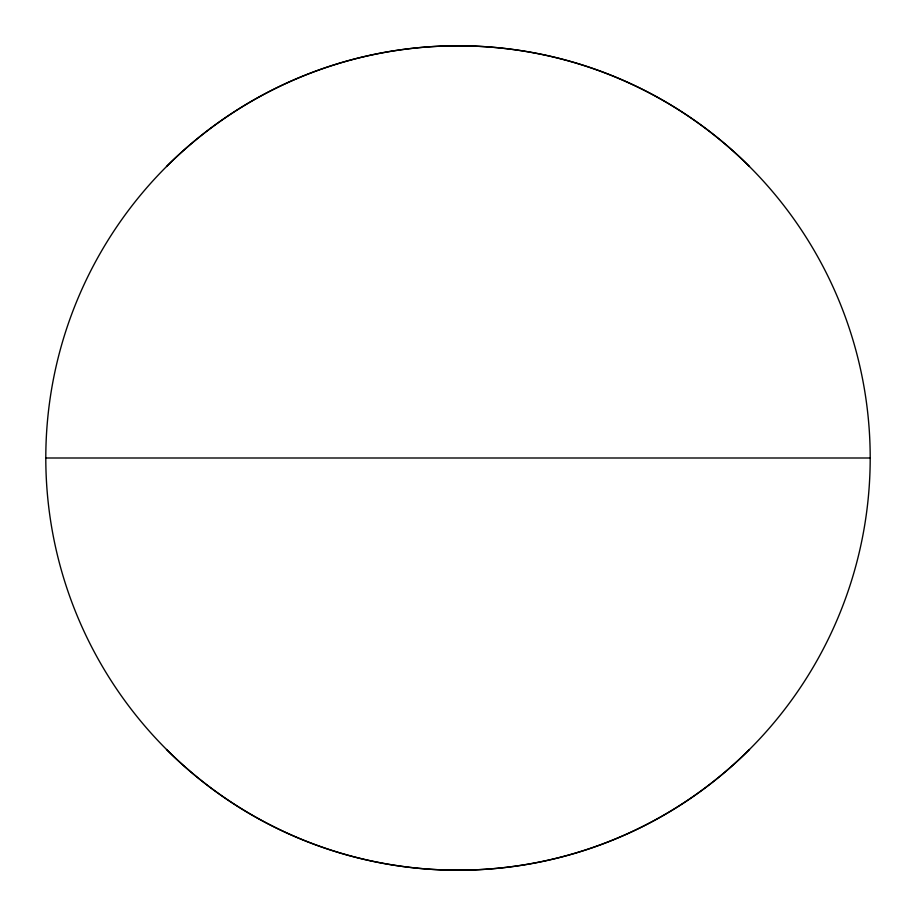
<?xml version="1.0" encoding="UTF-8"?>
<svg xmlns="http://www.w3.org/2000/svg" width="916" height="916" viewBox="0 0 916 916"><rect width="100%" height="100%" fill="white"/><g stroke="black" fill="none" stroke-linecap="round" stroke-linejoin="round"><path stroke-width="1.37" d="M45.8 458L870.2 458A412.2 412.2 0 0 0 251.9 101.023A412.2 412.2 0 0 0 251.9 814.977A412.2 412.2 0 0 0 870.2 458M166.506 166.506A412.349 412.349 0 0 1 749.494 166.506M749.494 749.494A412.349 412.349 0 0 1 166.506 749.494"/></g></svg>
